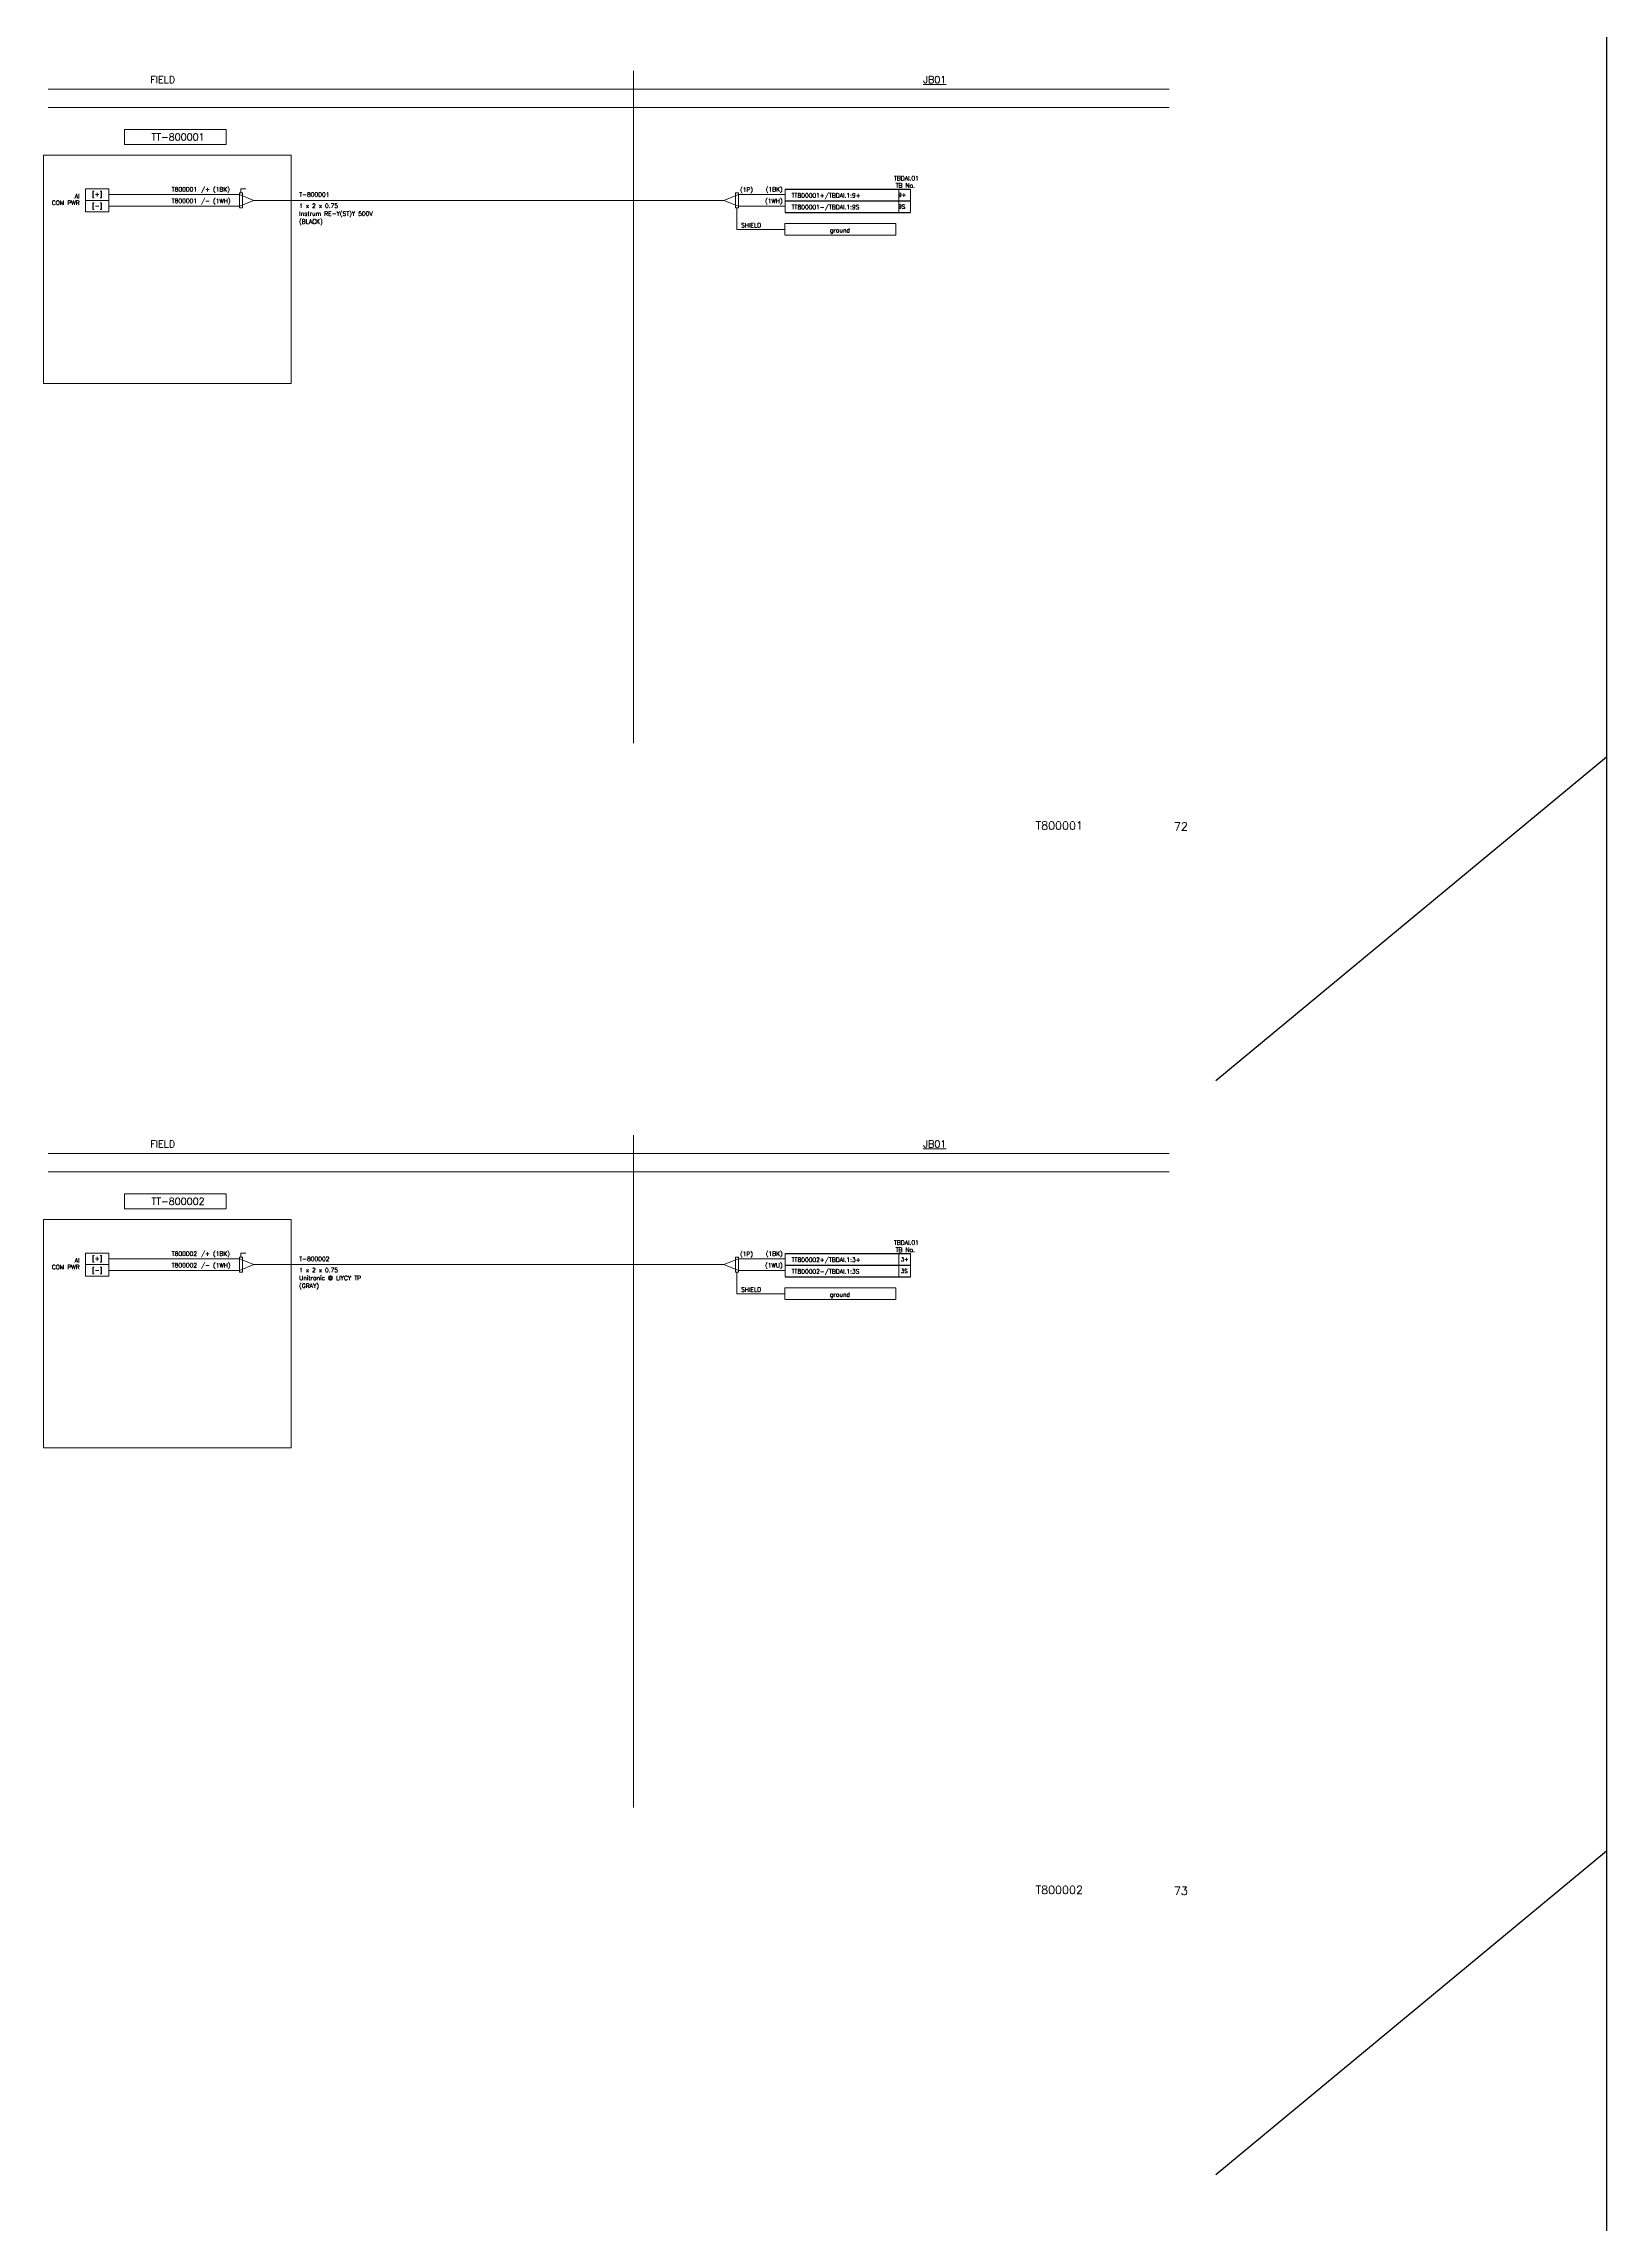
# Model space of a CAD drawing. Header units: millimetres. Extents: x -14942 to 24072, y -50285 to 2207.
# Drawn here: x -9801 to -9262, y -22995 to -22244 of the extents above; entities that cross this region are included whole.
import ezdxf
from ezdxf.enums import TextEntityAlignment as Align

# ---------------------------------------------------------------- set-up
doc = ezdxf.new("R2010")
doc.units = ezdxf.units.MM
doc.header["$MEASUREMENT"] = 0
for name, color, linetype in [('BORDER', 3, 'CONTINUOUS'), ('INSTRU', 4, 'CONTINUOUS'), ('INSTRUMENT', 1, 'CONTINUOUS'), ('LINE', 3, 'CONTINUOUS'), ('TEXT', 2, 'CONTINUOUS')]:
    doc.layers.add(name, color=color, linetype=linetype)
doc.styles.add('ROMANS', font='romans')

# ---------------------------------------------------------------- blocks, each defined once
blk = doc.blocks.new('AA')
at = {"layer": 'INSTRU', "color": 7, "lineweight": 13}
for p, q in [((660.4, -1836.06), (674.52, -1836.06)), ((660.4, -1836.06), (660.4, -1840.06)), ((667.71, -1836.06), (698.6, -1836.06)), ((698.6, -1836.06), (698.6, -1840.06)), ((660.41, -1840.06), (698.6, -1840.06))]:
    blk.add_line(p, q, dxfattribs=at)
at = {"layer": 'TEXT', "color": 7, "lineweight": 13, "style": 'ROMANS'}
blk.add_text('ground', height=1.5, dxfattribs=at).set_placement((675.86, -1839.1))
blk = doc.blocks.new('BOX2')
at = {"layer": 'INSTRU', "color": 7, "lineweight": 13}
for p, q in [((-10467.87, -3369.91), (-10467.87, -3377.89)), ((-10428.76, -3369.91), (-10428.76, -3377.89)), ((-10424.64, -3369.91), (-10424.64, -3377.89))]:
    blk.add_line(p, q, dxfattribs=at)
at = {"layer": 'INSTRUMENT', "color": 7}
for p, q in [((-10467.87, -3369.91), (-10424.64, -3369.91)), ((-10467.87, -3373.9), (-10424.64, -3373.9)), ((-10467.87, -3377.89), (-10424.64, -3377.89))]:
    blk.add_line(p, q, dxfattribs=at)

msp = doc.modelspace()

# ---------------------------------------------------------------- linework, layer by layer
at = {"layer": 'BORDER', "color": 7, "lineweight": 13}
for p, q in [((-9799.03, -22260.1), (-9413, -22260.1)), ((-9799.03, -22266.4), (-9413, -22266.4)), ((-9799.03, -22626.63), (-9413, -22626.63)), ((-9799.03, -22632.93), (-9413, -22632.93))]:
    msp.add_line(p, q, dxfattribs=at)
at = {"layer": 'BORDER', "color": 7, "lineweight": 13, "ltscale": 2.5}
for p, q in [((-9597.49, -22253.8), (-9597.49, -22485.34)), ((-9597.49, -22620.33), (-9597.49, -22851.87))]:
    msp.add_line(p, q, dxfattribs=at)
at = {"layer": 'INSTRU', "color": 7, "lineweight": 13}
for p, q in [((-9786.21, -22294.36), (-9778.21, -22294.36)), ((-9786.21, -22294.36), (-9786.21, -22298.36)), ((-9778.21, -22294.36), (-9778.21, -22298.36)), ((-9786.21, -22298.36), (-9778.21, -22298.36)), ((-9786.21, -22298.36), (-9786.21, -22302.36)), ((-9786.21, -22302.36), (-9778.21, -22302.36)), ((-9786.21, -22302.36), (-9778.21, -22302.36)), ((-9778.21, -22298.36), (-9778.21, -22302.36)), ((-9545.26, -22306.36), (-9545.26, -22306.49)), ((-9786.21, -22660.89), (-9778.21, -22660.89)), ((-9786.21, -22660.89), (-9786.21, -22664.89)), ((-9786.21, -22664.89), (-9778.21, -22664.89)), ((-9786.21, -22664.89), (-9786.21, -22668.89)), ((-9778.21, -22660.89), (-9778.21, -22664.89)), ((-9778.21, -22664.89), (-9778.21, -22668.89)), ((-9786.21, -22668.89), (-9778.21, -22668.89)), ((-9786.21, -22668.89), (-9778.21, -22668.89)), ((-9545.26, -22672.89), (-9545.26, -22673.03))]:
    msp.add_line(p, q, dxfattribs=at)
at = {"layer": 'INSTRUMENT', "color": 7}
for p, q in [((-9262.41, -3169.95), (-9262.41, -50285.46)), ((-9396.89, -22601.5), (-9262.41, -22490.03)), ((-9396.89, -22978.24), (-9262.41, -22866.77))]:
    msp.add_line(p, q, dxfattribs=at)
at = {"layer": 'LINE', "color": 7, "lineweight": 13}
for p, q in [((-9772.81, -22273.96), (-9737.72, -22273.96)), ((-9772.81, -22273.96), (-9772.81, -22279.17)), ((-9737.72, -22273.96), (-9737.72, -22279.17)), ((-9772.81, -22279.17), (-9737.72, -22279.17)), ((-9778.21, -22296.36), (-9733.19, -22296.36)), ((-9733.19, -22295.76), (-9733.19, -22300.96)), ((-9733.19, -22295.76), (-9732.19, -22295.76)), ((-9728.19, -22298.36), (-9733.19, -22296.36)), ((-9732.69, -22294.42), (-9730.98, -22294.42)), ((-9732.19, -22295.76), (-9732.19, -22300.96)), ((-9566.35, -22298.36), (-9561.35, -22296.36)), ((-9561.35, -22295.76), (-9562.35, -22295.76)), ((-9562.35, -22295.76), (-9562.35, -22300.96)), ((-9561.35, -22295.76), (-9561.35, -22300.96)), ((-9545.26, -22296.36), (-9561.35, -22296.36)), ((-9778.21, -22300.36), (-9733.19, -22300.36)), ((-9733.19, -22300.36), (-9728.19, -22298.36)), ((-9733.19, -22300.96), (-9732.19, -22300.96)), ((-9728.19, -22298.36), (-9566.35, -22298.36)), ((-9566.35, -22298.36), (-9561.35, -22300.36)), ((-9561.35, -22300.96), (-9562.35, -22300.96)), ((-9561.85, -22300.96), (-9561.85, -22308.36)), ((-9545.26, -22300.36), (-9561.35, -22300.36)), ((-9545.31, -22308.36), (-9561.85, -22308.36)), ((-9772.81, -22640.5), (-9737.72, -22640.5)), ((-9772.81, -22640.5), (-9772.81, -22645.71)), ((-9737.72, -22640.5), (-9737.72, -22645.71)), ((-9772.81, -22645.71), (-9737.72, -22645.71)), ((-9778.21, -22662.89), (-9733.19, -22662.89)), ((-9733.19, -22662.29), (-9733.19, -22667.49)), ((-9733.19, -22662.29), (-9732.19, -22662.29)), ((-9728.19, -22664.89), (-9733.19, -22662.89)), ((-9733.19, -22666.89), (-9728.19, -22664.89)), ((-9732.69, -22660.96), (-9730.98, -22660.96)), ((-9732.19, -22662.29), (-9732.19, -22667.49)), ((-9728.19, -22664.89), (-9566.35, -22664.89)), ((-9566.35, -22664.89), (-9561.35, -22662.89)), ((-9566.35, -22664.89), (-9561.35, -22666.89)), ((-9561.35, -22662.29), (-9562.35, -22662.29)), ((-9562.35, -22662.29), (-9562.35, -22667.49)), ((-9561.35, -22662.29), (-9561.35, -22667.49)), ((-9545.26, -22662.89), (-9561.35, -22662.89)), ((-9778.21, -22666.89), (-9733.19, -22666.89)), ((-9733.19, -22667.49), (-9732.19, -22667.49)), ((-9561.35, -22667.49), (-9562.35, -22667.49)), ((-9561.85, -22667.49), (-9561.85, -22674.89)), ((-9545.26, -22666.89), (-9561.35, -22666.89)), ((-9545.31, -22674.89), (-9561.85, -22674.89))]:
    msp.add_line(p, q, dxfattribs=at)
at = {"layer": 'LINE', "color": 7, "lineweight": 13, "ltscale": 8}
for p, q in [((-9800.64, -22361.48), (-9800.64, -22282.75)), ((-9715.41, -22282.75), (-9800.64, -22282.75)), ((-9715.41, -22361.48), (-9715.41, -22282.75)), ((-9715.41, -22361.48), (-9800.64, -22361.48)), ((-9800.64, -22728.01), (-9800.64, -22649.29)), ((-9715.41, -22649.29), (-9800.64, -22649.29)), ((-9715.41, -22728.01), (-9715.41, -22649.29)), ((-9715.41, -22728.01), (-9800.64, -22728.01))]:
    msp.add_line(p, q, dxfattribs=at)
at = {"layer": 'TEXT', "color": 7, "lineweight": 13}
for p, q in [((-9732.69, -22295.76), (-9732.69, -22294.42)), ((-9732.69, -22662.29), (-9732.69, -22660.96))]:
    msp.add_line(p, q, dxfattribs=at)

# ---------------------------------------------------------------- block references
at = {"layer": 'INSTRUMENT', "color": 7}
for p in [(922.61, -18924.62), (922.61, -19291.15)]:
    msp.add_blockref('BOX2', p, dxfattribs=at)
at = {"layer": 'INSTRUMENT', "color": 1}
for p in [(-10205.71, -20470.3), (-10205.71, -20836.84)]:
    msp.add_blockref('AA', p, dxfattribs=at)

# ---------------------------------------------------------------- texts
at = {"layer": 'TEXT', "color": 7, "lineweight": 13, "style": 'ROMANS'}
for s, height, p in [('FIELD', 2.4, (-9763.88, -22258.03)), ('%%UJB01', 2.4, (-9497.7, -22258.03)), ('TBDAI.01', 1.5, (-9507.81, -22291.49)), ('T800001', 1.5, (-9756.53, -22295.32)), ('/+ (1BK)', 1.5, (-9746.4, -22295.32)), ('/- (1WH)', 1.5, (-9746.4, -22299.32)), ('T-800001', 1.5, (-9712.62, -22297.13)), ('(1P)', 1.5, (-9560.77, -22295.45)), ('TT800001+/TBDAI.1:9+', 1.5, (-9543.06, -22297.42)), ('TB No.', 1.5, (-9507.22, -22293.99)), ('9+', 1.35, (-9506.23, -22297.2)), ('T800001', 1.5, (-9756.53, -22299.32)), ('Instrum RE-Y(ST)Y 500V', 1.5, (-9712.62, -22303.69)), ('(BLACK)', 1.5, (-9712.62, -22306.39)), ('1 x 2 x 0.75', 1.5, (-9712.62, -22300.99)), ('TT800001-/TBDAI.1:9S', 1.5, (-9543.06, -22301.41)), ('9S', 1.35, (-9506.23, -22301.19)), ('SHIELD', 1.5, (-9560.42, -22307.67)), ('T800001', 2.8, (-9459.01, -22515.07)), ('FIELD', 2.4, (-9763.88, -22624.56)), ('%%UJB01', 2.4, (-9497.7, -22624.56)), ('TBDAI.01', 1.5, (-9507.81, -22658.03)), ('T800002', 1.5, (-9756.53, -22661.85)), ('T800002', 1.5, (-9756.53, -22665.85)), ('/+ (1BK)', 1.5, (-9746.4, -22661.85)), ('/- (1WH)', 1.5, (-9746.4, -22665.85)), ('T-800002', 1.5, (-9712.62, -22663.67)), ('(1P)', 1.5, (-9560.77, -22661.98)), ('TT800002+/TBDAI.1:3+', 1.5, (-9543.06, -22663.96)), ('TB No.', 1.5, (-9507.22, -22660.53)), ('3+', 1.35, (-9505.41, -22663.74)), ('Unitronic @ LIYCY TP', 1.5, (-9712.62, -22670.23)), ('(GRAY)', 1.5, (-9712.62, -22672.92)), ('1 x 2 x 0.75', 1.5, (-9712.62, -22667.52)), ('SHIELD', 1.5, (-9560.42, -22674.2)), ('TT800002-/TBDAI.1:3S', 1.5, (-9543.06, -22667.95)), ('3S', 1.35, (-9505.41, -22667.73)), ('T800002', 2.8, (-9459.01, -22881.61))]:
    msp.add_text(s, height=height, dxfattribs=at).set_placement(p)
for s, p in [('TT-800001', (-9754.36, -22277.78)), ('TT-800002', (-9754.36, -22644.31))]:
    msp.add_text(s, height=2.4, dxfattribs=at).set_placement(p, align=Align.CENTER)
for s, p in [('AI', (-9788.23, -22297.67)), ('(1WH)', (-9546.12, -22299.32)), ('(1BK)', (-9546.12, -22295.32)), ('COM PWR', (-9788.23, -22299.95)), ('COM PWR', (-9788.23, -22666.48)), ('AI', (-9788.23, -22664.2)), ('(1WU)', (-9546.12, -22665.85)), ('(1BK)', (-9546.12, -22661.85))]:
    msp.add_text(s, height=1.5, dxfattribs=at).set_placement(p, align=Align.RIGHT)
for s, height, p in [('[+]', 1.5, (-9782.21, -22296.36)), ('[-]', 1.5, (-9782.21, -22300.36)), ('72', 2.8, (-9408.95, -22513.97)), ('[+]', 1.5, (-9782.21, -22662.89)), ('[-]', 1.5, (-9782.21, -22666.89)), ('73', 2.8, (-9408.95, -22880.51))]:
    msp.add_text(s, height=height, dxfattribs=at).set_placement(p, align=Align.MIDDLE)

doc.saveas('drawing.dxf')
